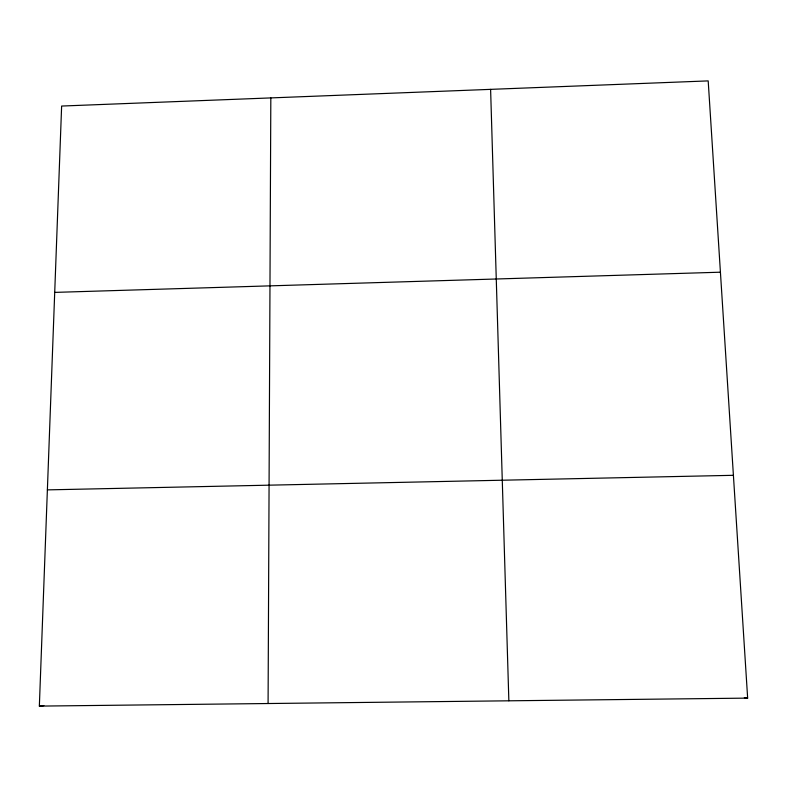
<?xml version="1.0" encoding="UTF-8"?>
<svg xmlns="http://www.w3.org/2000/svg" width="787" height="787" viewBox="0 0 787 787"><rect width="100%" height="100%" fill="white"/><g stroke="black" fill="none" stroke-linecap="round" stroke-linejoin="round"><path stroke-width="1.18" d="M268.082 703.529L270.826 97.913M39.35 706.106L61.632 106.048L708.192 80.894L747.65 698.118L39.35 706.106L43.885 705.605M54.716 292.39L720.42 272.194M47.377 489.878L733.405 475.309M744.345 697.636L747.65 698.118M490.606 89.364L508.855 700.814"/></g></svg>
